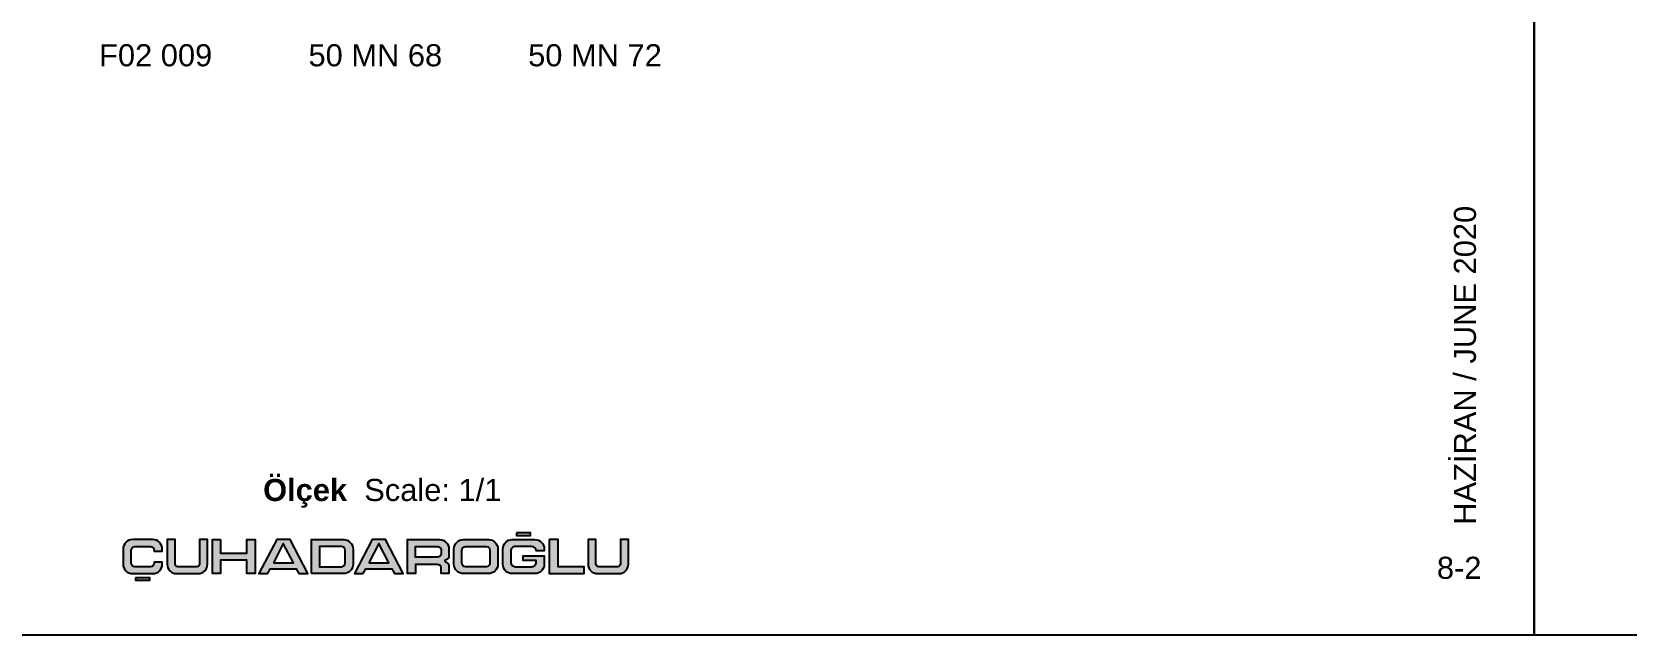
# Model space of a CAD drawing. Header units: millimetres. Extents: x 12 to 3612, y 18 to 315.
# Drawn here: x 746.4 to 890.9, y 17.9 to 72.5 of the extents above; entities that cross this region are included whole.
import ezdxf

# ---------------------------------------------------------------- set-up
doc = ezdxf.new("R2010")
doc.units = ezdxf.units.MM
doc.layers.add('ANTET', color=140, linetype='Continuous')
doc.layers.add('antet_k', color=7, linetype='Continuous')
doc.styles.get("Standard").update_dxf_attribs({"font": 'arial.ttf'})

# ---------------------------------------------------------------- blocks, each defined once
blk = doc.blocks.new('ÇUHADAROĞLU')
at = {"layer": 'ANTET'}
h = blk.add_hatch(color=7, dxfattribs=at)
h.paths.add_polyline_path([(159.1, 19.64, -0.414214), (159.42, 19.96), (160.84, 19.96, -0.414214), (161.16, 19.64), (161.16, 19.54), (161.9, 19.54), (161.9, 19.73, 0.414214), (161.05, 20.59), (159.21, 20.59, 0.414214), (158.36, 19.73), (158.36, 18.36, 0.414214), (159.21, 17.51), (161.05, 17.51, 0.414214), (161.9, 18.36), (161.9, 18.55), (161.16, 18.55), (161.16, 18.46, -0.414214), (160.84, 18.13), (159.42, 18.13, -0.414214), (159.1, 18.46)])
h.paths.add_polyline_path([(159.48, 17.12), (159.48, 16.9), (160.78, 16.9), (160.78, 17.12)])
h.paths.add_polyline_path([(165.15, 17.51, 0.414214), (166, 18.36), (166, 20.59), (165.29, 20.59), (165.29, 18.39, -0.414214), (165.03, 18.13), (163.32, 18.13, -0.414214), (163.06, 18.39), (163.06, 20.59), (162.35, 20.59), (162.35, 18.36, 0.414214), (163.2, 17.51)])
h.paths.add_polyline_path([(167.19, 18.73), (169.58, 18.73), (169.58, 17.51), (170.32, 17.51), (170.32, 20.59), (169.58, 20.59), (169.58, 19.36), (167.19, 19.36), (167.19, 20.59), (166.45, 20.59), (166.45, 17.51), (167.19, 17.51)])
h.paths.add_polyline_path([(170.66, 17.51), (171.46, 17.51), (171.69, 17.95), (174.05, 17.95), (174.29, 17.51), (175.09, 17.51), (173.48, 20.6), (172.27, 20.6)])
h.paths.add_polyline_path([(171.97, 18.49), (172.87, 20.23), (173.78, 18.49)], flags=16)
h.paths.add_polyline_path([(175.43, 17.51), (178.34, 17.51, 0.414214), (179.19, 18.36), (179.19, 19.73, 0.414214), (178.34, 20.59), (175.43, 20.59)])
h.paths.add_polyline_path([(176.14, 19.96), (178.15, 19.96, -0.414214), (178.47, 19.64), (178.47, 18.46, -0.414214), (178.15, 18.13), (176.14, 18.13)], flags=16)
h.paths.add_polyline_path([(180.34, 17.95), (182.7, 17.95), (182.94, 17.51), (183.74, 17.51), (182.13, 20.6), (180.92, 20.6), (179.31, 17.51), (180.11, 17.51)])
h.paths.add_polyline_path([(180.62, 18.49), (181.52, 20.23), (182.43, 18.49)], flags=16)
h.paths.add_polyline_path([(184.84, 18.34), (186.84, 18.34, -0.414214), (187.17, 18.02), (187.17, 17.51), (187.88, 17.51), (187.88, 18.21, 0.203358), (187.78, 18.44, 0.098259), (187.5, 18.62), (187.5, 18.7, 0.058399), (187.74, 18.83, 0.246853), (187.88, 19.09), (187.88, 19.73, 0.414214), (187.03, 20.59), (184.13, 20.59), (184.13, 17.51), (184.84, 17.51)])
h.paths.add_polyline_path([(184.84, 18.99), (184.84, 19.96), (186.82, 19.96, -0.414214), (187.17, 19.61), (187.17, 19.31, -0.414214), (186.84, 18.99)], flags=16)
h.paths.add_polyline_path([(191.45, 17.51, 0.414214), (192.31, 18.36), (192.31, 19.73, 0.414214), (191.45, 20.59), (189.19, 20.59, 0.414214), (188.33, 19.73), (188.33, 18.36, 0.414214), (189.19, 17.51)])
h.paths.add_polyline_path([(189.37, 18.13, -0.414214), (189.05, 18.46), (189.05, 19.64, -0.414214), (189.37, 19.96), (191.27, 19.96, -0.414214), (191.59, 19.64), (191.59, 18.46, -0.414214), (191.27, 18.13)], flags=16)
h.paths.add_polyline_path([(193.61, 17.51), (195.66, 17.51, 0.414214), (196.51, 18.36), (196.51, 19.11), (194.59, 19.11), (194.59, 18.7), (195.78, 18.7), (195.78, 18.54, -0.414214), (195.37, 18.13), (193.9, 18.13, -0.414214), (193.49, 18.54), (193.49, 19.55, -0.414214), (193.9, 19.96), (195.37, 19.96, -0.407741), (195.78, 19.56), (196.51, 19.56), (196.51, 19.73, 0.414214), (195.66, 20.59), (193.61, 20.59, 0.414214), (192.76, 19.73), (192.76, 18.36, 0.414214)])
h.paths.add_polyline_path([(195.28, 20.97), (195.28, 21.19), (193.99, 21.19), (193.99, 20.97)])
h.paths.add_polyline_path([(200.14, 17.51), (200.14, 18.13), (197.76, 18.13), (197.76, 20.59), (196.97, 20.59), (196.97, 17.51)])
h.paths.add_polyline_path([(201.2, 18.39), (201.2, 20.59), (200.48, 20.59), (200.48, 18.36, 0.414214), (201.34, 17.51), (203.28, 17.51, 0.414214), (204.13, 18.36), (204.13, 20.59), (203.42, 20.59), (203.42, 18.39, -0.414214), (203.16, 18.13), (201.46, 18.13, -0.414214)])
h = blk.add_hatch(color=7, dxfattribs=at)
h.paths.add_polyline_path([(159.1, 19.64, -0.414214), (159.42, 19.96), (160.84, 19.96, -0.414214), (161.16, 19.64), (161.16, 19.54), (161.9, 19.54), (161.9, 19.73, 0.414214), (161.05, 20.59), (159.21, 20.59, 0.414214), (158.36, 19.73), (158.36, 18.36, 0.414214), (159.21, 17.51), (161.05, 17.51, 0.414214), (161.9, 18.36), (161.9, 18.55), (161.16, 18.55), (161.16, 18.46, -0.414214), (160.84, 18.13), (159.42, 18.13, -0.414214), (159.1, 18.46)])
h.paths.add_polyline_path([(159.48, 17.12), (159.48, 16.9), (160.78, 16.9), (160.78, 17.12)])
h.paths.add_polyline_path([(165.15, 17.51, 0.414214), (166, 18.36), (166, 20.59), (165.29, 20.59), (165.29, 18.39, -0.414214), (165.03, 18.13), (163.32, 18.13, -0.414214), (163.06, 18.39), (163.06, 20.59), (162.35, 20.59), (162.35, 18.36, 0.414214), (163.2, 17.51)])
h.paths.add_polyline_path([(167.19, 18.73), (169.58, 18.73), (169.58, 17.51), (170.32, 17.51), (170.32, 20.59), (169.58, 20.59), (169.58, 19.36), (167.19, 19.36), (167.19, 20.59), (166.45, 20.59), (166.45, 17.51), (167.19, 17.51)])
h.paths.add_polyline_path([(170.66, 17.51), (171.46, 17.51), (171.69, 17.95), (174.05, 17.95), (174.29, 17.51), (175.09, 17.51), (173.48, 20.6), (172.27, 20.6)])
h.paths.add_polyline_path([(171.97, 18.49), (172.87, 20.23), (173.78, 18.49)], flags=16)
h.paths.add_polyline_path([(175.43, 17.51), (178.34, 17.51, 0.414214), (179.19, 18.36), (179.19, 19.73, 0.414214), (178.34, 20.59), (175.43, 20.59)])
h.paths.add_polyline_path([(176.14, 19.96), (178.15, 19.96, -0.414214), (178.47, 19.64), (178.47, 18.46, -0.414214), (178.15, 18.13), (176.14, 18.13)], flags=16)
h.paths.add_polyline_path([(180.34, 17.95), (182.7, 17.95), (182.94, 17.51), (183.74, 17.51), (182.13, 20.6), (180.92, 20.6), (179.31, 17.51), (180.11, 17.51)])
h.paths.add_polyline_path([(180.62, 18.49), (181.52, 20.23), (182.43, 18.49)], flags=16)
h.paths.add_polyline_path([(184.84, 18.34), (186.84, 18.34, -0.414214), (187.17, 18.02), (187.17, 17.51), (187.88, 17.51), (187.88, 18.21, 0.203358), (187.78, 18.44, 0.098259), (187.5, 18.62), (187.5, 18.7, 0.058399), (187.74, 18.83, 0.246853), (187.88, 19.09), (187.88, 19.73, 0.414214), (187.03, 20.59), (184.13, 20.59), (184.13, 17.51), (184.84, 17.51)])
h.paths.add_polyline_path([(184.84, 18.99), (184.84, 19.96), (186.82, 19.96, -0.414214), (187.17, 19.61), (187.17, 19.31, -0.414214), (186.84, 18.99)], flags=16)
h.paths.add_polyline_path([(191.45, 17.51, 0.414214), (192.31, 18.36), (192.31, 19.73, 0.414214), (191.45, 20.59), (189.19, 20.59, 0.414214), (188.33, 19.73), (188.33, 18.36, 0.414214), (189.19, 17.51)])
h.paths.add_polyline_path([(189.37, 18.13, -0.414214), (189.05, 18.46), (189.05, 19.64, -0.414214), (189.37, 19.96), (191.27, 19.96, -0.414214), (191.59, 19.64), (191.59, 18.46, -0.414214), (191.27, 18.13)], flags=16)
h.paths.add_polyline_path([(193.61, 17.51), (195.66, 17.51, 0.414214), (196.51, 18.36), (196.51, 19.11), (194.59, 19.11), (194.59, 18.7), (195.78, 18.7), (195.78, 18.54, -0.414214), (195.37, 18.13), (193.9, 18.13, -0.414214), (193.49, 18.54), (193.49, 19.55, -0.414214), (193.9, 19.96), (195.37, 19.96, -0.407741), (195.78, 19.56), (196.51, 19.56), (196.51, 19.73, 0.414214), (195.66, 20.59), (193.61, 20.59, 0.414214), (192.76, 19.73), (192.76, 18.36, 0.414214)])
h.paths.add_polyline_path([(195.28, 20.97), (195.28, 21.19), (193.99, 21.19), (193.99, 20.97)])
h.paths.add_polyline_path([(200.14, 17.51), (200.14, 18.13), (197.76, 18.13), (197.76, 20.59), (196.97, 20.59), (196.97, 17.51)])
h.paths.add_polyline_path([(201.2, 18.39), (201.2, 20.59), (200.48, 20.59), (200.48, 18.36, 0.414214), (201.34, 17.51), (203.28, 17.51, 0.414214), (204.13, 18.36), (204.13, 20.59), (203.42, 20.59), (203.42, 18.39, -0.414214), (203.16, 18.13), (201.46, 18.13, -0.414214)])
at = {"layer": 'ANTET', "color": 7}
for points in [[(159.42, 18.13, -0.414214), (159.1, 18.46), (159.1, 19.64, -0.414214), (159.42, 19.96), (160.84, 19.96, -0.414214), (161.16, 19.64), (161.16, 19.54), (161.9, 19.54), (161.9, 19.73, 0.414214), (161.05, 20.59), (159.21, 20.59, 0.414214), (158.36, 19.73), (158.36, 18.36, 0.414214), (159.21, 17.51), (161.05, 17.51, 0.414214), (161.9, 18.36), (161.9, 18.55), (161.16, 18.55), (161.16, 18.46, -0.414214), (160.84, 18.13)], [(159.42, 18.13, -0.414214), (159.1, 18.46), (159.1, 19.64, -0.414214), (159.42, 19.96), (160.84, 19.96, -0.414214), (161.16, 19.64), (161.16, 19.54), (161.9, 19.54), (161.9, 19.73, 0.414214), (161.05, 20.59), (159.21, 20.59, 0.414214), (158.36, 19.73), (158.36, 18.36, 0.414214), (159.21, 17.51), (161.05, 17.51, 0.414214), (161.9, 18.36), (161.9, 18.55), (161.16, 18.55), (161.16, 18.46, -0.414214), (160.84, 18.13)], [(165.03, 18.13), (163.32, 18.13, -0.414214), (163.06, 18.39), (163.06, 20.59), (162.35, 20.59), (162.35, 18.36, 0.414214), (163.2, 17.51), (165.15, 17.51, 0.414214), (166, 18.36), (166, 20.59), (165.29, 20.59), (165.29, 18.39, -0.414214)], [(165.03, 18.13), (163.32, 18.13, -0.414214), (163.06, 18.39), (163.06, 20.59), (162.35, 20.59), (162.35, 18.36, 0.414214), (163.2, 17.51), (165.15, 17.51, 0.414214), (166, 18.36), (166, 20.59), (165.29, 20.59), (165.29, 18.39, -0.414214)], [(175.43, 17.51), (175.43, 20.59), (178.34, 20.59, -0.414214), (179.19, 19.73), (179.19, 18.36, -0.414214), (178.34, 17.51)], [(175.43, 17.51), (175.43, 20.59), (178.34, 20.59, -0.414214), (179.19, 19.73), (179.19, 18.36, -0.414214), (178.34, 17.51)], [(187.88, 18.21), (187.88, 17.51), (187.17, 17.51), (187.17, 18.02, 0.414214), (186.84, 18.34), (184.84, 18.34), (184.84, 17.51), (184.13, 17.51), (184.13, 20.59), (187.03, 20.59, -0.414214), (187.88, 19.73), (187.88, 19.09, -0.246853), (187.74, 18.83, -0.058399), (187.5, 18.7), (187.5, 18.62, -0.098259), (187.78, 18.44, -0.203358)], [(187.88, 18.21), (187.88, 17.51), (187.17, 17.51), (187.17, 18.02, 0.414214), (186.84, 18.34), (184.84, 18.34), (184.84, 17.51), (184.13, 17.51), (184.13, 20.59), (187.03, 20.59, -0.414214), (187.88, 19.73), (187.88, 19.09, -0.246853), (187.74, 18.83, -0.058399), (187.5, 18.7), (187.5, 18.62, -0.098259), (187.78, 18.44, -0.203358)], [(191.45, 17.51), (189.19, 17.51, -0.414214), (188.33, 18.36), (188.33, 19.73, -0.414214), (189.19, 20.59), (191.45, 20.59, -0.414214), (192.31, 19.73), (192.31, 18.36, -0.414214)], [(191.45, 17.51), (189.19, 17.51, -0.414214), (188.33, 18.36), (188.33, 19.73, -0.414214), (189.19, 20.59), (191.45, 20.59, -0.414214), (192.31, 19.73), (192.31, 18.36, -0.414214)], [(195.78, 18.54), (195.78, 18.7), (194.59, 18.7), (194.59, 19.11), (196.51, 19.11), (196.51, 18.36, -0.414214), (195.66, 17.51), (193.61, 17.51, -0.414214), (192.76, 18.36), (192.76, 19.73, -0.414214), (193.61, 20.59), (195.66, 20.59, -0.414214), (196.51, 19.73), (196.51, 19.56), (195.78, 19.56, 0.407741), (195.37, 19.96), (193.9, 19.96, 0.414214), (193.49, 19.55), (193.49, 18.54, 0.414214), (193.9, 18.13), (195.37, 18.13, 0.414214)], [(195.78, 18.54), (195.78, 18.7), (194.59, 18.7), (194.59, 19.11), (196.51, 19.11), (196.51, 18.36, -0.414214), (195.66, 17.51), (193.61, 17.51, -0.414214), (192.76, 18.36), (192.76, 19.73, -0.414214), (193.61, 20.59), (195.66, 20.59, -0.414214), (196.51, 19.73), (196.51, 19.56), (195.78, 19.56, 0.407741), (195.37, 19.96), (193.9, 19.96, 0.414214), (193.49, 19.55), (193.49, 18.54, 0.414214), (193.9, 18.13), (195.37, 18.13, 0.414214)], [(201.34, 17.51), (203.28, 17.51, 0.414214), (204.13, 18.36), (204.13, 20.59), (203.42, 20.59), (203.42, 18.39, -0.414214), (203.16, 18.13), (201.46, 18.13, -0.414214), (201.2, 18.39), (201.2, 20.59), (200.48, 20.59), (200.48, 18.36, 0.414214)], [(201.34, 17.51), (203.28, 17.51, 0.414214), (204.13, 18.36), (204.13, 20.59), (203.42, 20.59), (203.42, 18.39, -0.414214), (203.16, 18.13), (201.46, 18.13, -0.414214), (201.2, 18.39), (201.2, 20.59), (200.48, 20.59), (200.48, 18.36, 0.414214)], [(178.47, 19.64, 0.414214), (178.15, 19.96), (176.14, 19.96), (176.14, 18.13), (178.15, 18.13, 0.414214), (178.47, 18.46)], [(178.47, 19.64, 0.414214), (178.15, 19.96), (176.14, 19.96), (176.14, 18.13), (178.15, 18.13, 0.414214), (178.47, 18.46)], [(186.82, 19.96, -0.414214), (187.17, 19.61), (187.17, 19.31, -0.414214), (186.84, 18.99), (184.84, 18.99), (184.84, 19.96)], [(186.82, 19.96, -0.414214), (187.17, 19.61), (187.17, 19.31, -0.414214), (186.84, 18.99), (184.84, 18.99), (184.84, 19.96)], [(191.59, 19.64), (191.59, 18.46, -0.414214), (191.27, 18.13), (189.37, 18.13, -0.414214), (189.05, 18.46), (189.05, 19.64, -0.414214), (189.37, 19.96), (191.27, 19.96, -0.414214)], [(191.59, 19.64), (191.59, 18.46, -0.414214), (191.27, 18.13), (189.37, 18.13, -0.414214), (189.05, 18.46), (189.05, 19.64, -0.414214), (189.37, 19.96), (191.27, 19.96, -0.414214)]]:
    blk.add_lwpolyline(points, format="xyb", close=True, dxfattribs=at)
for points in [[(167.19, 20.59), (167.19, 19.36), (169.58, 19.36), (169.58, 20.59), (170.32, 20.59), (170.32, 17.51), (169.58, 17.51), (169.58, 18.73), (167.19, 18.73), (167.19, 17.51), (166.45, 17.51), (166.45, 20.59)], [(167.19, 20.59), (167.19, 19.36), (169.58, 19.36), (169.58, 20.59), (170.32, 20.59), (170.32, 17.51), (169.58, 17.51), (169.58, 18.73), (167.19, 18.73), (167.19, 17.51), (166.45, 17.51), (166.45, 20.59)], [(171.46, 17.51), (171.69, 17.95), (174.05, 17.95), (174.29, 17.51), (175.09, 17.51), (173.48, 20.6), (172.27, 20.6), (170.66, 17.51)], [(171.46, 17.51), (171.69, 17.95), (174.05, 17.95), (174.29, 17.51), (175.09, 17.51), (173.48, 20.6), (172.27, 20.6), (170.66, 17.51)], [(180.11, 17.51), (180.34, 17.95), (182.7, 17.95), (182.94, 17.51), (183.74, 17.51), (182.13, 20.6), (180.92, 20.6), (179.31, 17.51)], [(180.11, 17.51), (180.34, 17.95), (182.7, 17.95), (182.94, 17.51), (183.74, 17.51), (182.13, 20.6), (180.92, 20.6), (179.31, 17.51)], [(193.99, 21.19), (193.99, 20.97), (195.28, 20.97), (195.28, 21.19)], [(193.99, 21.19), (193.99, 20.97), (195.28, 20.97), (195.28, 21.19)], [(196.97, 20.59), (196.97, 17.51), (200.14, 17.51), (200.14, 18.13), (197.76, 18.13), (197.76, 20.59)], [(196.97, 20.59), (196.97, 17.51), (200.14, 17.51), (200.14, 18.13), (197.76, 18.13), (197.76, 20.59)], [(171.97, 18.49), (173.78, 18.49), (172.87, 20.23)], [(171.97, 18.49), (173.78, 18.49), (172.87, 20.23)], [(180.62, 18.49), (182.43, 18.49), (181.52, 20.23)], [(180.62, 18.49), (182.43, 18.49), (181.52, 20.23)], [(159.48, 17.12), (159.48, 16.9), (160.78, 16.9), (160.78, 17.12)], [(159.48, 17.12), (159.48, 16.9), (160.78, 16.9), (160.78, 17.12)]]:
    blk.add_lwpolyline(points, close=True, dxfattribs=at)
blk = doc.blocks.new('MN50 ICV SİP. KAT. SYF.')
at = {"layer": 'antet_k', "color": 252}
blk.add_lwpolyline([(196.74, 36.05), (196.74, 333.05), (406.74, 333.05), (406.74, 36.05)], close=True, dxfattribs=at)
blk.add_blockref('ÇUHADAROĞLU', (120.53, 24.11))

msp = doc.modelspace()

# ---------------------------------------------------------------- block references
for p in [(475.735, -18.174), (685.735, -18.174)]:
    msp.add_blockref('MN50 ICV SİP. KAT. SYF.', p)

# ---------------------------------------------------------------- texts
at = {"color": 0, "ltscale": 0.5, "char_height": 2, "width": 17.3969, "attachment_point": 3}
for s, insert in [('{\\pxqc;\\fArial|b0|i0|c162|p34;F02 009}', (766.27, 71.371)), ('{\\pxqc;\\fArial|b0|i0|c162|p34;50 MN 68}', (786.171, 71.371)), ('{\\pxqc;\\fArial|b0|i0|c162|p34;50 MN 72}', (806.072, 71.371))]:
    msp.add_mtext(s, dxfattribs=dict(at, insert=insert))
at = {"insert": (875.187, 27.865), "char_height": 2, "width": 44.87301, "attachment_point": 1, "rotation": 90}
msp.add_mtext('{\\fArial Unicode MS|b0|i0|c0|p34;{\\C7;HAZİRAN / JUNE 2020}}', dxfattribs=at)
at = {"insert": (767.306, 32.015), "char_height": 2, "attachment_point": 1}
msp.add_mtext('{\\fArial Unicode MS|b1|i0|c162|p34;{\\C7;Ölçek\\fArial Unicode MS|b0|i0|c162|p34;  Scale: 1/1}}', dxfattribs=at)
at = {"insert": (877.686, 24.969), "char_height": 2, "width": 4.43689, "attachment_point": 3}
msp.add_mtext('{\\fArial Unicode MS|b0|i0|c0|p0;{\\C7;8-2}}', dxfattribs=at)

doc.saveas('drawing.dxf')
